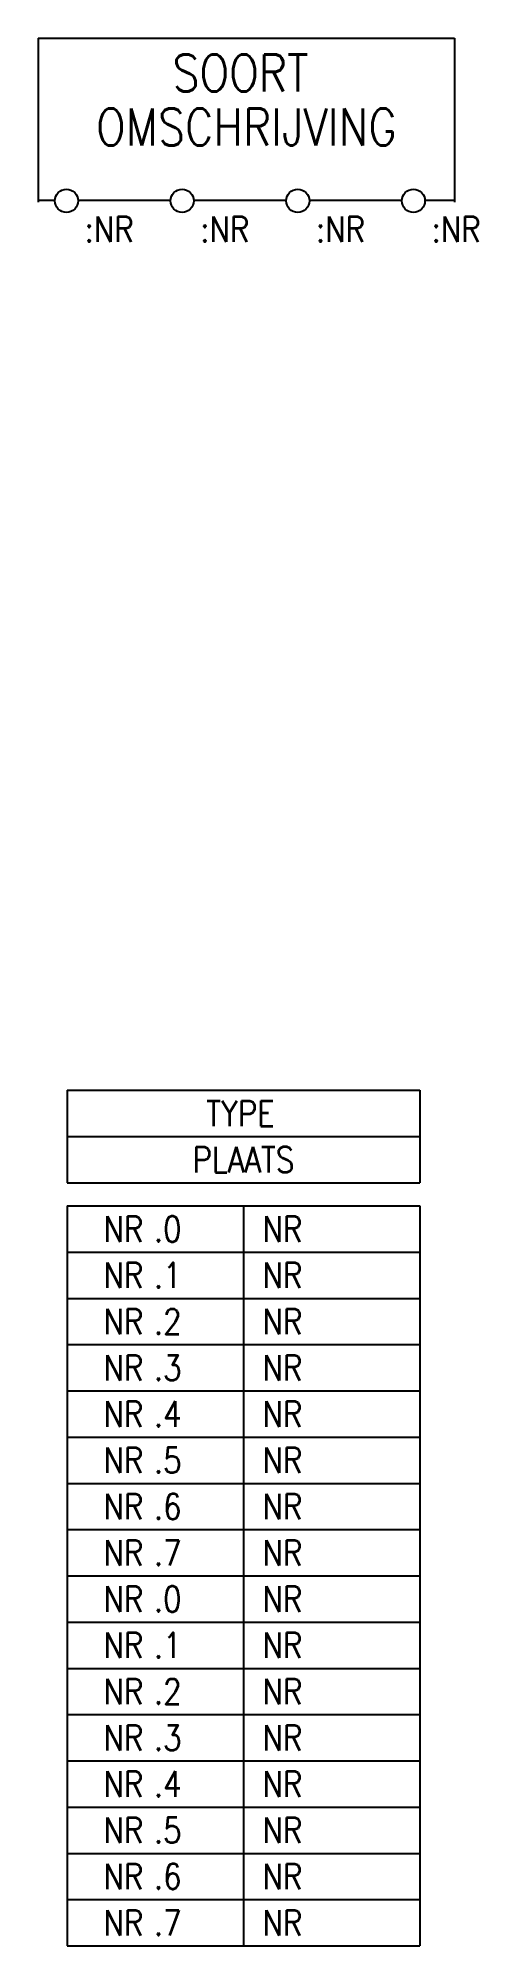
# Model space of a CAD drawing. Extents: x 110 to 148, y 36 to 201.
import ezdxf
from ezdxf.enums import TextEntityAlignment as Align

# ---------------------------------------------------------------- set-up
doc = ezdxf.new("R2010")
doc.units = 0
doc.header["$LTSCALE"] = 6
doc.layers.add('1', color=7, linetype='CONTINUOUS')
doc.styles.get("Standard").update_dxf_attribs({"font": 'simplex', "width": 0.85})

msp = doc.modelspace()

# ---------------------------------------------------------------- linework, layer by layer
at = {"layer": '1', "color": 0}
for p, q in [((110, 201), (110, 186.82)), ((110, 201), (146, 201)), ((110, 201), (146, 201)), ((110, 201), (110, 189.4)), ((146, 201), (146, 186.82)), ((146, 201), (146, 189.4)), ((110, 187), (111.45, 187)), ((110, 187), (111.45, 187)), ((113.45, 187), (121.45, 187)), ((113.45, 187), (121.45, 187)), ((123.45, 187), (131.45, 187)), ((123.45, 187), (131.45, 187)), ((133.45, 187), (141.45, 187)), ((133.45, 187), (141.45, 187)), ((143.45, 187), (146, 187)), ((143.45, 187), (146, 187)), ((112.5, 110), (143, 110)), ((112.5, 110), (112.5, 102)), ((112.5, 110), (112.5, 102)), ((112.5, 110), (143, 110)), ((143, 110), (143, 102)), ((143, 110), (143, 102)), ((112.5, 106), (143, 106)), ((112.5, 106), (143, 106)), ((112.5, 102), (143, 102)), ((112.5, 102), (143, 102)), ((112.5, 100), (112.5, 36)), ((112.5, 100), (143, 100)), ((112.5, 100), (143, 100)), ((112.5, 100), (112.5, 36)), ((127.75, 100), (127.75, 36)), ((127.75, 100), (127.75, 36)), ((143, 100), (143, 36)), ((143, 100), (143, 36)), ((112.5, 96), (143, 96)), ((112.5, 96), (143, 96)), ((112.5, 92), (143, 92)), ((112.5, 92), (143, 92)), ((112.5, 88), (143, 88)), ((112.5, 88), (143, 88)), ((112.5, 84), (143, 84)), ((112.5, 84), (143, 84)), ((112.5, 80), (143, 80)), ((112.5, 80), (143, 80)), ((112.5, 76), (143, 76)), ((112.5, 76), (143, 76)), ((112.5, 72), (143, 72)), ((112.5, 72), (143, 72)), ((112.5, 68), (143, 68)), ((112.5, 68), (143, 68)), ((112.5, 64), (143, 64)), ((112.5, 64), (143, 64)), ((112.5, 60), (143, 60)), ((112.5, 60), (143, 60)), ((112.5, 56), (143, 56)), ((112.5, 56), (143, 56)), ((112.5, 52), (143, 52)), ((112.5, 52), (143, 52)), ((112.5, 48), (143, 48)), ((112.5, 48), (143, 48)), ((112.5, 44), (143, 44)), ((112.5, 44), (143, 44)), ((112.5, 40), (143, 40)), ((112.5, 40), (143, 40)), ((112.5, 36), (143, 36)), ((112.5, 36), (143, 36))]:
    msp.add_line(p, q, dxfattribs=at)
for centre in [(112.45, 186.93), (112.45, 186.93), (122.45, 186.93), (122.45, 186.93), (132.45, 186.93), (132.45, 186.93), (142.45, 186.93), (142.45, 186.93)]:
    msp.add_circle(centre, 1, dxfattribs=at)

# ---------------------------------------------------------------- texts
at = {"layer": '1', "color": 0, "width": 0.85}
for s, p in [('.0', (120, 96.9)), ('.0', (120, 96.9)), ('.1', (120, 92.9)), ('.1', (120, 92.9)), ('.2', (120, 88.9)), ('.2', (120, 88.9)), ('.3', (120, 84.9)), ('.3', (120, 84.9)), ('.4', (120, 80.9)), ('.4', (120, 80.9)), ('.5', (120, 76.9)), ('.5', (120, 76.9)), ('.6', (120, 72.9)), ('.6', (120, 72.9)), ('.7', (120, 68.9)), ('.7', (120, 68.9)), ('.0', (120, 64.9)), ('.0', (120, 64.9)), ('.1', (120, 60.9)), ('.1', (120, 60.9)), ('.2', (120, 56.9)), ('.2', (120, 56.9)), ('.3', (120, 52.9)), ('.3', (120, 52.9)), ('.4', (120, 48.9)), ('.4', (120, 48.9)), ('.5', (120, 44.9)), ('.5', (120, 44.9)), ('.6', (120, 40.9)), ('.6', (120, 40.9)), ('.7', (120, 36.9)), ('.7', (120, 36.9))]:
    msp.add_text(s, height=2.2, dxfattribs=at).set_placement(p)
for tag, height, p in [('SOORT', 3.2, (127.5, 198)), ('TYPE', 2.2, (127.5, 108))]:
    msp.add_attdef(tag, text='', height=height, dxfattribs=at).set_placement(p, align=Align.MIDDLE)
for tag, height, p in [('OMSCHRIJVING', 3.2, (128, 191.72)), ('PLAATS', 2.2, (127.75, 102.9))]:
    msp.add_attdef(tag, text='', height=height, dxfattribs=at).set_placement(p, align=Align.CENTER)
for tag, p in [(':NR', (114.01, 183.37)), (':NR', (124.01, 183.37)), (':NR', (134.01, 183.37)), (':NR', (144.01, 183.37)), ('NR', (129.4, 96.9)), ('NR', (129.4, 92.9)), ('NR', (129.4, 88.9)), ('NR', (129.4, 84.9)), ('NR', (129.4, 80.9)), ('NR', (129.4, 76.9)), ('NR', (129.4, 72.9)), ('NR', (129.4, 68.9)), ('NR', (129.4, 64.9)), ('NR', (129.4, 60.9)), ('NR', (129.4, 56.9)), ('NR', (129.4, 52.9)), ('NR', (129.4, 48.9)), ('NR', (129.4, 44.9)), ('NR', (129.4, 40.9)), ('NR', (129.4, 36.9))]:
    msp.add_attdef(tag, p, '', height=2.2, dxfattribs=at)
for p in [(119.09, 96.9), (119.09, 92.9), (119.09, 88.9), (119.09, 84.9), (119.09, 80.9), (119.09, 76.9), (119.09, 72.9), (119.09, 68.9), (119.09, 64.9), (119.09, 60.9), (119.09, 56.9), (119.09, 52.9), (119.09, 48.9), (119.09, 44.9), (119.09, 40.9), (119.09, 36.9)]:
    msp.add_attdef('NR', text='', height=2.2, dxfattribs=at).set_placement(p, align=Align.RIGHT)

doc.saveas('drawing.dxf')
